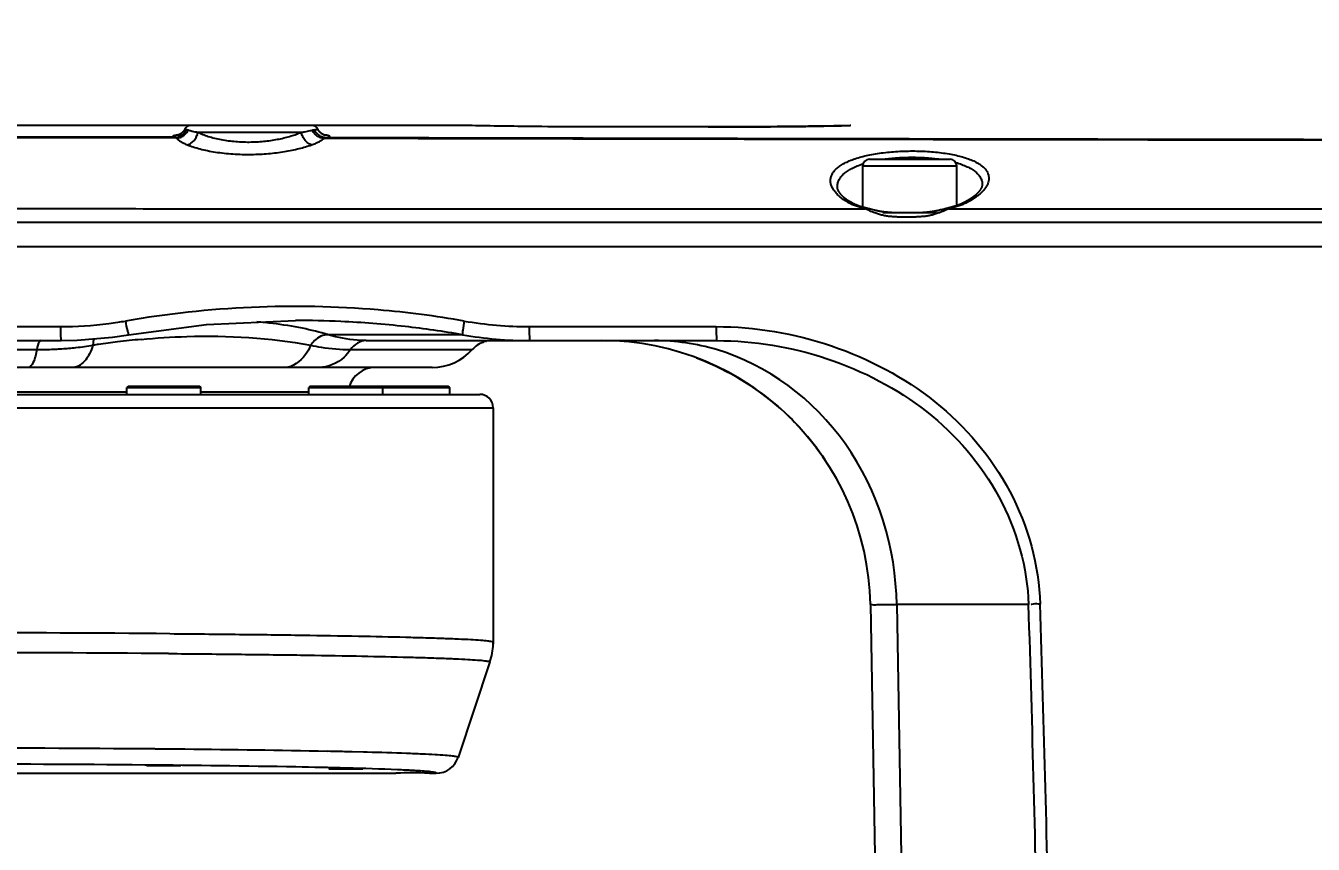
# Model space of a CAD drawing. Header units: millimetres. Extents: x 5828 to 6704, y 123 to 421.
# Drawn here: x 6527.864 to 6532.654, y 214.818 to 217.864 of the extents above; entities that cross this region are included whole.
import ezdxf

# ---------------------------------------------------------------- set-up
doc = ezdxf.new("R2010")
doc.units = ezdxf.units.MM
for name, color, linetype in [('外形图', 7, 'Continuous'), ('尺寸标注', 7, 'Continuous'), ('运动范围', 7, 'Continuous')]:
    doc.layers.add(name, color=color, linetype=linetype)
doc.styles.add('微软雅黑', font='msyh.ttc', dxfattribs={"height": 1.5})
doc.dimstyles.new('尺寸标注_1_20比例', dxfattribs={"dimtxt": 1.5, "dimasz": 1.25, "dimexe": 0.5, "dimexo": 0.4, "dimgap": 0.5, "dimtad": 1, "dimdec": 1, "dimlfac": 20, "dimdsep": 46, "dimtxsty": '微软雅黑', "dimcen": 0.09, "dimadec": 0, "dimazin": 0, "dimtp": 0.01, "dimtm": 0.01, "dimtfac": 1, "dimtdec": 1, "dimtofl": 0, "dimtmove": 0, "dimatfit": 3, "dimfxl": 1, "dimtolj": 1, "dimarcsym": 0})

# ---------------------------------------------------------------- blocks, each defined once
blk = doc.blocks.new('*D1145')
at = {"layer": 'Defpoints', "color": 0}
for p in [(6564.9775, 227.1499), (6618.6004, 224.7716), (6488.2514, 214.3423), (6559.4529, 214.3423), (6635.7237, 214.3423)]:
    blk.add_point(p, dxfattribs=at)
at = {"layer": '尺寸标注', "color": 0, "lineweight": -2}
blk.add_arc((6559.4529, 214.3423), 13.9483, 15.13637, 174.86363, dxfattribs=at)
at = {"layer": '尺寸标注', "color": 0}
for points in [[(6572.7139, 217.9391), (6573.1206, 218.0298), (6573.1893, 216.7644)], [(6545.3524, 215.6004), (6545.7687, 215.5817), (6545.5045, 214.3423)]]:
    blk.add_solid(points, dxfattribs=at)
at = {"layer": '尺寸标注', "color": 0, "insert": (6557.2583, 229.4032), "char_height": 1.5, "attachment_point": 5, "rotation": 8.2904, "style": '微软雅黑'}
blk.add_mtext('\\A1;{\\fAlibaba PuHuiTi 3.0 55 Regular|b0|i0|c134|p18;-\\A1;170%%d}', dxfattribs=at)

msp = doc.modelspace()

# ---------------------------------------------------------------- linework, layer by layer
at = {"layer": '外形图', "linetype": 'ByBlock'}
for p, q in [((6528.4774, 217.4923), (6527.455, 217.4923)), ((6528.9283, 217.4923), (6528.4774, 217.4923)), ((6529.5219, 217.4923), (6528.9283, 217.4923)), ((6529.5241, 217.4923), (6529.5219, 217.4923)), ((6529.5431, 217.4919), (6529.5242, 217.4923)), ((6529.6134, 217.4907), (6529.5611, 217.4916)), ((6529.6447, 217.4903), (6529.6134, 217.4907)), ((6529.68, 217.4898), (6529.6447, 217.4903)), ((6529.7101, 217.4894), (6529.6758, 217.4898)), ((6529.7406, 217.489), (6529.7057, 217.4894)), ((6529.776, 217.4887), (6529.7375, 217.4891)), ((6529.8117, 217.4883), (6529.776, 217.4887)), ((6529.7811, 217.4886), (6529.7782, 217.4886)), ((6529.8433, 217.4881), (6529.8065, 217.4884)), ((6529.8758, 217.4878), (6529.8433, 217.4881)), ((6529.909, 217.4877), (6529.8704, 217.4879)), ((6529.9429, 217.4875), (6529.909, 217.4877)), ((6529.9774, 217.4874), (6529.9429, 217.4875)), ((6530.0123, 217.4873), (6529.9774, 217.4874)), ((6530.0471, 217.4873), (6530.0123, 217.4873)), ((6530.4144, 217.4873), (6530.0471, 217.4873)), ((6530.4492, 217.4873), (6530.4144, 217.4873)), ((6530.484, 217.4874), (6530.4492, 217.4873)), ((6530.5185, 217.4875), (6530.484, 217.4874)), ((6530.5523, 217.4877), (6530.5185, 217.4875)), ((6530.5908, 217.4879), (6530.5523, 217.4877)), ((6530.623, 217.4882), (6530.5908, 217.4879)), ((6530.6595, 217.4885), (6530.623, 217.4882)), ((6530.7151, 217.489), (6530.6595, 217.4885)), ((6530.7411, 217.4893), (6530.7087, 217.489)), ((6530.7757, 217.4898), (6530.7411, 217.4893)), ((6530.8475, 217.4908), (6530.7757, 217.4898)), ((6530.8752, 217.4913), (6530.839, 217.4907)), ((6530.9315, 217.4923), (6530.8703, 217.4912)), ((6530.9339, 217.4923), (6530.9317, 217.4923)), ((6528.4178, 217.4488), (6527.455, 217.4513)), ((6528.4248, 217.4458), (6527.4587, 217.4482)), ((6528.5041, 217.4677), (6528.8891, 217.4677)), ((6530.9779, 217.1887), (6530.9779, 217.3423)), ((6530.9779, 217.3423), (6531.3279, 217.3423)), ((6531.0029, 217.3673), (6531.3029, 217.3673)), ((6531.3279, 217.1945), (6531.3279, 217.3423)), ((6531.0025, 217.1824), (6530.9977, 217.1837)), ((6531.012, 217.18), (6531.0025, 217.1824)), ((6531.0166, 217.1788), (6531.012, 217.18)), ((6531.0212, 217.1777), (6531.0166, 217.1788)), ((6531.2529, 217.1673), (6531.0529, 217.1673)), ((6531.1359, 217.1675), (6531.1259, 217.1676)), ((6531.1457, 217.1675), (6531.1359, 217.1675)), ((6531.1555, 217.1675), (6531.1457, 217.1675)), ((6531.1655, 217.1676), (6531.1555, 217.1675)), ((6531.1758, 217.1678), (6531.1655, 217.1676)), ((6531.2722, 217.1796), (6531.2676, 217.1785)), ((6531.284, 217.1826), (6531.2722, 217.1796)), ((6525.2438, 217.0423), (6539.8901, 217.0423)), ((6527.5279, 216.7444), (6527.9925, 216.7444)), ((6529.7367, 216.7444), (6530.4329, 216.7444)), ((6525.28, 216.6923), (6527.9957, 216.6923)), ((6527.9214, 216.6923), (6527.9214, 216.6923)), ((6527.9957, 216.6923), (6528.0547, 216.6934)), ((6529.4889, 216.7142), (6528.9895, 216.7142)), ((6529.1306, 216.6923), (6530.4352, 216.6923)), ((6529.5739, 216.6896), (6529.5766, 216.6907)), ((6525.3805, 216.6589), (6527.9051, 216.6589)), ((6529.0723, 216.6589), (6529.5252, 216.6589)), ((6529.3761, 216.5923), (6525.5311, 216.5923)), ((6525.1155, 216.4923), (6529.5529, 216.4923)), ((6528.2404, 216.501), (6527.5904, 216.501)), ((6528.2404, 216.4923), (6528.2404, 216.5173)), ((6528.2404, 216.5173), (6528.5154, 216.5173)), ((6528.2454, 216.5223), (6528.5104, 216.5223)), ((6528.5154, 216.4923), (6528.5154, 216.5173)), ((6528.9175, 216.501), (6528.5154, 216.501)), ((6528.9175, 216.4923), (6528.9175, 216.5173)), ((6528.9175, 216.5173), (6529.4404, 216.5173)), ((6528.9225, 216.5223), (6529.4354, 216.5223)), ((6529.1925, 216.4923), (6529.1925, 216.5173)), ((6529.4404, 216.5173), (6529.4404, 216.4923)), ((6526.63, 216.4423), (6529.6029, 216.4423)), ((6529.6029, 216.4423), (6529.6029, 215.5704)), ((6530.8211, 216.2721), (6530.8266, 216.2644)), ((6530.8266, 216.2644), (6530.836, 216.2508)), ((6530.8367, 216.2497), (6530.8361, 216.2505)), ((6531.0063, 215.7097), (6531.0529, 213.0423)), ((6531.1044, 215.7097), (6531.151, 213.0423)), ((6531.595, 215.7097), (6531.1044, 215.7097)), ((6529.6029, 215.5703), (6529.6027, 215.5624)), ((6529.6029, 215.5704), (6529.6029, 215.5704)), ((6529.5908, 215.4963), (6529.4723, 215.1408)), ((6528.3468, 215.1724), (6528.3426, 215.1725)), ((6528.4113, 215.1719), (6528.3468, 215.1724)), ((6528.4177, 215.1718), (6528.4113, 215.1719)), ((6528.4432, 215.1716), (6528.4177, 215.1718)), ((6528.4559, 215.1714), (6528.4432, 215.1716)), ((6528.9971, 215.1636), (6528.9847, 215.1638)), ((6529.0781, 215.1618), (6529.0568, 215.1623)), ((6529.1209, 215.1607), (6529.0781, 215.1618)), ((6529.1342, 215.1604), (6529.1209, 215.1607)), ((6527.1179, 215.0823), (6529.2404, 215.0823)), ((6529.3654, 215.0823), (6529.3912, 215.0823)), ((6529.3912, 215.0823), (6529.3912, 215.0823))]:
    msp.add_line(p, q, dxfattribs=at)
for points in [[(6529.548, 217.4918), (6529.5451, 217.4919), (6529.5446, 217.4919), (6529.5441, 217.4919), (6529.5436, 217.4919), (6529.5431, 217.4919)], [(6529.5611, 217.4916), (6529.5513, 217.4918), (6529.5506, 217.4918), (6529.55, 217.4918), (6529.5493, 217.4918), (6529.5487, 217.4918), (6529.548, 217.4918)], [(6528.4554, 217.479), (6528.4549, 217.4782), (6528.4544, 217.4774), (6528.454, 217.4766), (6528.4535, 217.4758), (6528.453, 217.475), (6528.4525, 217.4743), (6528.4519, 217.4735), (6528.4514, 217.4728), (6528.4509, 217.4721), (6528.4503, 217.4714), (6528.4498, 217.4707), (6528.4492, 217.4701), (6528.4487, 217.4695), (6528.4481, 217.4689), (6528.4476, 217.4683), (6528.447, 217.4677), (6528.4465, 217.4672), (6528.446, 217.4667), (6528.4454, 217.4662), (6528.4449, 217.4657), (6528.4444, 217.4652), (6528.4438, 217.4648), (6528.4433, 217.4643), (6528.4428, 217.4639), (6528.4423, 217.4635), (6528.4418, 217.4632), (6528.4413, 217.4628), (6528.4409, 217.4625), (6528.4404, 217.4621), (6528.4399, 217.4618), (6528.4395, 217.4615), (6528.4391, 217.4612), (6528.4386, 217.461), (6528.4382, 217.4607), (6528.4378, 217.4604), (6528.4374, 217.4602), (6528.437, 217.46), (6528.4366, 217.4598), (6528.4362, 217.4595), (6528.4358, 217.4593), (6528.4354, 217.4592), (6528.4351, 217.459), (6528.4347, 217.4588), (6528.4344, 217.4586), (6528.434, 217.4585), (6528.4337, 217.4583), (6528.4334, 217.4582), (6528.4331, 217.458), (6528.4328, 217.4579), (6528.4325, 217.4578), (6528.4322, 217.4577), (6528.4319, 217.4575), (6528.4316, 217.4574), (6528.4314, 217.4573), (6528.4311, 217.4572), (6528.4309, 217.4572), (6528.4307, 217.4571), (6528.4304, 217.457), (6528.4302, 217.4569), (6528.43, 217.4569), (6528.4299, 217.4568), (6528.4297, 217.4568), (6528.4296, 217.4567), (6528.4294, 217.4567), (6528.4293, 217.4567), (6528.4292, 217.4566), (6528.4292, 217.4566), (6528.4291, 217.4566), (6528.4291, 217.4566)], [(6528.9766, 217.4566), (6528.9766, 217.4566), (6528.9766, 217.4566), (6528.9765, 217.4566), (6528.9765, 217.4566), (6528.9764, 217.4567), (6528.9763, 217.4567), (6528.9762, 217.4567), (6528.976, 217.4568), (6528.9758, 217.4568), (6528.9757, 217.4569), (6528.9755, 217.4569), (6528.9753, 217.457), (6528.9751, 217.4571), (6528.9748, 217.4572), (6528.9746, 217.4572), (6528.9743, 217.4573), (6528.9741, 217.4574), (6528.9738, 217.4575), (6528.9735, 217.4577), (6528.9733, 217.4578), (6528.973, 217.4579), (6528.9727, 217.458), (6528.9723, 217.4582), (6528.972, 217.4583), (6528.9717, 217.4585), (6528.9713, 217.4586), (6528.971, 217.4588), (6528.9706, 217.459), (6528.9703, 217.4591), (6528.9699, 217.4593), (6528.9695, 217.4595), (6528.9691, 217.4598), (6528.9688, 217.46), (6528.9684, 217.4602), (6528.9679, 217.4604), (6528.9675, 217.4607), (6528.9671, 217.461), (6528.9667, 217.4612), (6528.9662, 217.4615), (6528.9658, 217.4618), (6528.9653, 217.4621), (6528.9648, 217.4625), (6528.9644, 217.4628), (6528.9639, 217.4632), (6528.9634, 217.4635), (6528.9629, 217.4639), (6528.9624, 217.4643), (6528.9619, 217.4648), (6528.9614, 217.4652), (6528.9608, 217.4657), (6528.9603, 217.4662), (6528.9598, 217.4667), (6528.9592, 217.4672), (6528.9587, 217.4677), (6528.9581, 217.4683), (6528.9576, 217.4689), (6528.957, 217.4695), (6528.9565, 217.4701), (6528.9559, 217.4707), (6528.9554, 217.4714), (6528.9548, 217.4721), (6528.9543, 217.4728), (6528.9538, 217.4735), (6528.9533, 217.4743), (6528.9527, 217.475), (6528.9522, 217.4758), (6528.9517, 217.4766), (6528.9513, 217.4774), (6528.9508, 217.4782), (6528.9504, 217.479)], [(6530.9399, 217.2036), (6530.9378, 217.2047), (6530.9357, 217.2059), (6530.9337, 217.207), (6530.9317, 217.2082), (6530.9297, 217.2094), (6530.9278, 217.2106), (6530.9259, 217.2118), (6530.9241, 217.213), (6530.9223, 217.2142), (6530.9205, 217.2154), (6530.9188, 217.2167), (6530.9171, 217.2179), (6530.9154, 217.2191), (6530.9138, 217.2203), (6530.9123, 217.2215), (6530.9108, 217.2228), (6530.9093, 217.224), (6530.9078, 217.2252), (6530.9065, 217.2264), (6530.9051, 217.2276), (6530.9038, 217.2289), (6530.9025, 217.2301), (6530.9013, 217.2313), (6530.9001, 217.2325), (6530.899, 217.2337), (6530.8979, 217.2349), (6530.8968, 217.2361), (6530.8958, 217.2372), (6530.8948, 217.2384), (6530.8939, 217.2396), (6530.893, 217.2407), (6530.8922, 217.2419), (6530.8914, 217.243), (6530.8906, 217.2442), (6530.8899, 217.2453), (6530.8892, 217.2464), (6530.8886, 217.2475), (6530.8879, 217.2486), (6530.8874, 217.2497), (6530.8868, 217.2508), (6530.8863, 217.2519), (6530.8859, 217.253), (6530.8855, 217.254), (6530.8851, 217.2551), (6530.8847, 217.2562), (6530.8844, 217.2573), (6530.8841, 217.2584), (6530.8839, 217.2595), (6530.8837, 217.2606), (6530.8836, 217.2617), (6530.8835, 217.2629), (6530.8834, 217.2641)], [(6531.4225, 217.2732), (6531.4224, 217.2721), (6531.4223, 217.271), (6531.4222, 217.27), (6531.422, 217.269), (6531.4218, 217.268), (6531.4215, 217.2669), (6531.4212, 217.2659), (6531.4209, 217.2649), (6531.4206, 217.2639), (6531.4202, 217.2629), (6531.4197, 217.2619), (6531.4193, 217.2608), (6531.4188, 217.2598), (6531.4182, 217.2587), (6531.4177, 217.2577), (6531.417, 217.2566), (6531.4164, 217.2555), (6531.4157, 217.2544), (6531.415, 217.2533), (6531.4142, 217.2522), (6531.4134, 217.251), (6531.4125, 217.2499), (6531.4116, 217.2487), (6531.4107, 217.2475), (6531.4097, 217.2464), (6531.4086, 217.2452), (6531.4076, 217.244), (6531.4065, 217.2427), (6531.4053, 217.2415), (6531.4041, 217.2403), (6531.4028, 217.2391), (6531.4016, 217.2378), (6531.4002, 217.2366), (6531.3988, 217.2353), (6531.3974, 217.2341), (6531.3959, 217.2328), (6531.3944, 217.2315), (6531.3929, 217.2303), (6531.3913, 217.229), (6531.3896, 217.2277), (6531.3879, 217.2264), (6531.3862, 217.2252), (6531.3845, 217.2239), (6531.3826, 217.2226), (6531.3808, 217.2213), (6531.3789, 217.2201), (6531.377, 217.2188), (6531.375, 217.2175), (6531.373, 217.2163), (6531.3709, 217.215), (6531.3688, 217.2138), (6531.3667, 217.2125), (6531.3645, 217.2113), (6531.3623, 217.21), (6531.3601, 217.2088), (6531.3578, 217.2076), (6531.3555, 217.2064), (6531.3532, 217.2052), (6531.3508, 217.204)], [(6530.993, 217.1848), (6530.9906, 217.1854), (6530.9883, 217.1859), (6530.986, 217.1865), (6530.9838, 217.1871), (6530.9815, 217.1877), (6530.9794, 217.1883), (6530.9773, 217.1889), (6530.9752, 217.1895), (6530.9732, 217.1901), (6530.9712, 217.1907), (6530.9693, 217.1914), (6530.9674, 217.192), (6530.9655, 217.1926), (6530.9637, 217.1932), (6530.962, 217.1939), (6530.9603, 217.1945), (6530.9586, 217.1951), (6530.957, 217.1957), (6530.9554, 217.1964), (6530.9539, 217.197), (6530.9524, 217.1976), (6530.9509, 217.1982), (6530.9495, 217.1988), (6530.9481, 217.1995), (6530.9468, 217.2001), (6530.9455, 217.2007), (6530.9443, 217.2013), (6530.9431, 217.2018), (6530.942, 217.2024), (6530.9409, 217.203), (6530.9399, 217.2036)], [(6531.3508, 217.204), (6531.3496, 217.2034), (6531.3484, 217.2028), (6531.3471, 217.2022), (6531.3457, 217.2016), (6531.3443, 217.201), (6531.3429, 217.2003), (6531.3414, 217.1997), (6531.3399, 217.1991), (6531.3383, 217.1984), (6531.3367, 217.1978), (6531.3351, 217.1971), (6531.3334, 217.1965), (6531.3316, 217.1959), (6531.3299, 217.1952), (6531.3281, 217.1946), (6531.3262, 217.194), (6531.3243, 217.1933), (6531.3224, 217.1927), (6531.3204, 217.1921), (6531.3184, 217.1914), (6531.3163, 217.1908), (6531.3142, 217.1902), (6531.312, 217.1896), (6531.3098, 217.1889), (6531.3076, 217.1883), (6531.3053, 217.1877), (6531.303, 217.1871), (6531.3006, 217.1865), (6531.2982, 217.186), (6531.2958, 217.1854), (6531.2911, 217.1843)], [(6530.9977, 217.1837), (6530.9953, 217.1842), (6530.993, 217.1848)], [(6531.1259, 217.1676), (6531.1157, 217.1677), (6531.1105, 217.1677), (6531.1052, 217.1678), (6531.1, 217.168), (6531.0949, 217.1681), (6531.09, 217.1683), (6531.0853, 217.1686), (6531.0809, 217.1688), (6531.0767, 217.1691), (6531.0727, 217.1694), (6531.0689, 217.1697), (6531.0652, 217.1701), (6531.0617, 217.1704), (6531.0584, 217.1708), (6531.0552, 217.1712), (6531.0521, 217.1717), (6531.0492, 217.1721), (6531.0464, 217.1725), (6531.0437, 217.173), (6531.041, 217.1734), (6531.0384, 217.1739), (6531.0359, 217.1744), (6531.0333, 217.1749), (6531.0308, 217.1755), (6531.0284, 217.176), (6531.026, 217.1766), (6531.0236, 217.1771), (6531.0212, 217.1777)], [(6531.2676, 217.1785), (6531.2629, 217.1774), (6531.2606, 217.1768), (6531.2581, 217.1763), (6531.2557, 217.1758), (6531.2532, 217.1752), (6531.2507, 217.1747), (6531.2481, 217.1742), (6531.2455, 217.1737), (6531.2428, 217.1732), (6531.2401, 217.1728), (6531.2373, 217.1723), (6531.2344, 217.1719), (6531.2314, 217.1715), (6531.2282, 217.171), (6531.2249, 217.1706), (6531.2214, 217.1703), (6531.2177, 217.1699), (6531.2139, 217.1695), (6531.2099, 217.1692), (6531.2057, 217.1689), (6531.2013, 217.1687), (6531.1967, 217.1684), (6531.1917, 217.1682), (6531.1865, 217.168), (6531.1811, 217.1679), (6531.1758, 217.1678)], [(6531.2911, 217.1843), (6531.2887, 217.1837), (6531.284, 217.1826)], [(6528.2465, 216.7138), (6528.5361, 216.7522), (6528.8672, 216.7673)], [(6528.0547, 216.6934), (6528.1862, 216.7046), (6528.2465, 216.7138)], [(6530.3588, 216.6281), (6530.3691, 216.6242), (6530.3899, 216.6158), (6530.4103, 216.6071), (6530.4302, 216.5981), (6530.4495, 216.5887), (6530.4684, 216.5792), (6530.4867, 216.5694)], [(6530.4867, 216.5694), (6530.5044, 216.5595), (6530.5215, 216.5494), (6530.5381, 216.5392), (6530.5541, 216.529), (6530.5696, 216.5187), (6530.5844, 216.5083), (6530.5988, 216.4979), (6530.6126, 216.4876), (6530.6259, 216.4773), (6530.6387, 216.467), (6530.651, 216.4568), (6530.6628, 216.4467), (6530.6741, 216.4367), (6530.685, 216.4269), (6530.6954, 216.4171), (6530.7053, 216.4075)], [(6530.7053, 216.4075), (6530.7148, 216.3981), (6530.7239, 216.3888), (6530.7326, 216.3798), (6530.7409, 216.3709), (6530.7488, 216.3622), (6530.7563, 216.3538), (6530.7634, 216.3457), (6530.7701, 216.3379), (6530.7764, 216.3303), (6530.7824, 216.323), (6530.7881, 216.316), (6530.7934, 216.3093), (6530.7983, 216.3029), (6530.803, 216.2969), (6530.8072, 216.2912), (6530.8112, 216.2859), (6530.8148, 216.281), (6530.8181, 216.2764), (6530.8211, 216.2721)], [(6529.6027, 215.5624), (6529.6028, 215.5664), (6529.6029, 215.5704)]]:
    msp.add_lwpolyline(points, dxfattribs=at)
for centre, radius, start, end in [((6528.4774, 217.4673), 0.025, 90, 151.9977), ((6528.9283, 217.4673), 0.025, 28.0026, 90), ((6530.4028, 245.5797), 28.0924, 270.00004, 271.07869), ((6531.0029, 217.3423), 0.025, 90, 180), ((6531.3029, 217.3423), 0.025, 0, 90), ((6528.8651, 213.1291), 3.6904, 85.1806, 99.8349), ((6528.8672, 213.0945), 3.6728, 87.3694, 89.9999), ((6528.8671, 213.1492), 3.6702, 80.1464, 85.1844), ((6527.9928, 218.1636), 1.4191, 269.9881, 277.2758), ((6527.9958, 218.1364), 1.3918, 277.2943, 278.6832), ((6527.9974, 218.1264), 1.3817, 278.6834, 279.8938), ((6528.6035, 215.2806), 1.4863, 83.0631, 85.3525), ((6528.6191, 215.4026), 1.3633, 78.4001, 83.0941), ((6528.6463, 215.5361), 1.2271, 73.7563, 78.3922), ((6528.8677, 213.1039), 3.6634, 83.6162, 87.3705), ((6528.8712, 213.1346), 3.6325, 80.209, 83.6165), ((6529.7369, 218.1577), 1.4133, 260.1514, 269.9937), ((6527.9188, 217.8927), 1.2332, 276.1282, 279.0967), ((6528.6419, 213.1158), 3.5982, 98.104, 98.4396), ((6528.6231, 213.2498), 3.4629, 96.9309, 98.1096), ((6528.5913, 213.5147), 3.1961, 95.3588, 96.9378), ((6529.7394, 218.1356), 1.4433, 260.0055, 269.9928), ((6529.5997, 216.5923), 0.1, 109.7546, 138.1847), ((6529.585, 216.6582), 0.0341, 103.6287, 119.7072), ((6530.0064, 215.6923), 1, 1, 90), ((6530.2016, 215.8681), 0.8242, 73.6513, 89.922), ((6527.9051, 218.1141), 1.4552, 269.9991, 270.6786), ((6527.9061, 218.0564), 1.3974, 270.6666, 273.0682), ((6527.9089, 217.9998), 1.3407, 273.0804, 273.8226), ((6527.912, 217.9558), 1.2967, 273.8138, 276.1303), ((6529.3761, 216.7923), 0.2, 270, 318.1847), ((6529.1633, 216.4923), 0.1, 90, 165.0117), ((6528.2454, 216.5173), 0.005, 90, 180), ((6528.5104, 216.5173), 0.005, 0, 90), ((6528.9225, 216.5173), 0.005, 90, 180), ((6529.1875, 216.5173), 0.005, 0, 90), ((6529.4354, 216.5173), 0.005, 0, 90), ((6529.5529, 216.4423), 0.05, 0, 90), ((6418.318, 212.1083), 113.3342, 1.129011, 1.820987), ((6418.1864, 212.1071), 113.509, 1.128338, 1.819873), ((6527.4515, 91.7506), 123.8547, 89.56129, 90.317039), ((6527.4515, 92.7587), 122.7725, 89.559833, 90.3179), ((6529.3676, 215.5706), 0.2353, 341.6057, 358.002), ((6527.4902, 113.7364), 101.4397, 89.518572, 89.978615), ((6528.0194, 166.4636), 48.7097, 88.86453, 89.48659), ((6528.4097, 186.7027), 28.4669, 88.69739, 88.81766), ((6529.3912, 215.1678), 0.0855, 270.0039, 341.5651), ((6529.3912, 215.1678), 0.0855, 269.9934, 341.5595), ((6527.4512, 111.3082), 103.8082, 89.527752, 90.360776), ((6529.027, 209.9235), 5.1764, 87.246, 87.5687), ((6529.091, 211.2574), 3.8409, 86.952, 87.2438)]:
    msp.add_arc(centre, radius, start, end, dxfattribs=at)
for centre in [(6528.3779, 215.1103), (6529.055, 215.0984)]:
    msp.add_ellipse(centre, major_axis=(0.0625, 0), ratio=0.017455, dxfattribs=at)
msp.add_ellipse((6529.3029, 215.0823), major_axis=(0.0625, 0), ratio=0.017455, start_param=6.283185, end_param=9.424778, dxfattribs=at)
for points, knots in [([(6530.0529, 217.4873), (6529.9334, 217.4873), (6529.7748, 217.4883), (6529.5986, 217.4909), (6529.5417, 217.4919), (6529.5241, 217.4923)], [0, 0, 0, 0, 0.677524, 0.899619, 1, 1, 1, 1]), ([(6528.4322, 217.4577), (6528.4309, 217.4576), (6528.4284, 217.4572), (6528.4249, 217.4567), (6528.4218, 217.4562), (6528.4191, 217.4557), (6528.4168, 217.4551), (6528.4149, 217.4546), (6528.4133, 217.4541), (6528.4123, 217.4536), (6528.4117, 217.4532), (6528.4113, 217.4528), (6528.4111, 217.4524), (6528.4111, 217.452), (6528.4112, 217.4517), (6528.4114, 217.4514), (6528.4119, 217.451), (6528.4127, 217.4504), (6528.4141, 217.4499), (6528.4158, 217.4493), (6528.4171, 217.4489), (6528.4178, 217.4488)], [0, 0, 0, 0, 0.12977, 0.247032, 0.351629, 0.443461, 0.522491, 0.588767, 0.642438, 0.68386, 0.700261, 0.71407, 0.735591, 0.745191, 0.755434, 0.767288, 0.78139, 0.817668, 0.86588, 0.926581, 1, 1, 1, 1]), ([(6528.4178, 217.4488), (6528.4201, 217.4488), (6528.4247, 217.4492), (6528.4315, 217.4507), (6528.4379, 217.4533), (6528.444, 217.4567), (6528.4496, 217.4609), (6528.4545, 217.4659), (6528.4587, 217.4715), (6528.4609, 217.4756), (6528.4619, 217.4778)], [0, 0, 0, 0, 0.123669, 0.24765, 0.37202, 0.496822, 0.622063, 0.747716, 0.873722, 1, 1, 1, 1]), ([(6528.4178, 217.4488), (6528.4184, 217.4487), (6528.4196, 217.4484), (6528.422, 217.4476), (6528.4237, 217.4466), (6528.4248, 217.4458)], [0, 0, 0, 0, 0.232076, 0.473038, 1, 1, 1, 1]), ([(6528.4248, 217.4458), (6528.4271, 217.446), (6528.4316, 217.4467), (6528.4383, 217.4486), (6528.4447, 217.4513), (6528.4507, 217.4549), (6528.4562, 217.4593), (6528.461, 217.4644), (6528.4652, 217.47), (6528.4674, 217.474), (6528.4684, 217.4761)], [0, 0, 0, 0, 0.123488, 0.247906, 0.373052, 0.49867, 0.62447, 0.750149, 0.875413, 1, 1, 1, 1]), ([(6528.4248, 217.4458), (6528.4258, 217.4447), (6528.4279, 217.4424), (6528.4316, 217.4392), (6528.4358, 217.436), (6528.4406, 217.4329), (6528.446, 217.4298), (6528.4541, 217.4256), (6528.4606, 217.4228), (6528.4651, 217.421)], [0, 0, 0, 0, 0.093249, 0.195312, 0.30653, 0.427033, 0.556802, 0.695711, 1, 1, 1, 1]), ([(6528.4554, 217.479), (6528.4553, 217.479), (6528.4553, 217.4789), (6528.4554, 217.4789), (6528.4555, 217.4788), (6528.4557, 217.4787), (6528.4559, 217.4786), (6528.4561, 217.4786), (6528.4565, 217.4785), (6528.457, 217.4784), (6528.4578, 217.4782), (6528.459, 217.4781), (6528.4604, 217.4779), (6528.4614, 217.4778), (6528.4619, 217.4778)], [0, 0, 0, 0, 0.011574, 0.024692, 0.043341, 0.069049, 0.102379, 0.14358, 0.192775, 0.250035, 0.38886, 0.560179, 0.763948, 1, 1, 1, 1]), ([(6528.4619, 217.4778), (6528.4629, 217.4777), (6528.4651, 217.4773), (6528.4672, 217.4766), (6528.4684, 217.4761)], [0, 0, 0, 0, 0.461787, 1, 1, 1, 1]), ([(6528.4651, 217.421), (6528.4674, 217.4215), (6528.4721, 217.4231), (6528.4787, 217.4267), (6528.4849, 217.4315), (6528.4925, 217.4394), (6528.4999, 217.4513), (6528.5032, 217.4622), (6528.5041, 217.4677)], [0, 0, 0, 0, 0.111997, 0.229024, 0.350978, 0.477238, 0.737677, 1, 1, 1, 1]), ([(6528.4684, 217.4761), (6528.4694, 217.4757), (6528.4716, 217.475), (6528.4765, 217.4734), (6528.4836, 217.4716), (6528.4934, 217.4696), (6528.5004, 217.4683), (6528.5041, 217.4677)], [0, 0, 0, 0, 0.089046, 0.18877, 0.419575, 0.690728, 1, 1, 1, 1]), ([(6528.5041, 217.4677), (6528.5101, 217.4648), (6528.5229, 217.4593), (6528.5435, 217.452), (6528.5663, 217.4457), (6528.5911, 217.4403), (6528.6175, 217.436), (6528.6452, 217.4331), (6528.6738, 217.4315), (6528.6931, 217.4313), (6528.7029, 217.4315)], [0, 0, 0, 0, 0.09761, 0.20509, 0.321729, 0.446569, 0.578395, 0.715736, 0.856894, 1, 1, 1, 1]), ([(6528.7029, 217.4315), (6528.7118, 217.4317), (6528.7295, 217.4324), (6528.7557, 217.4346), (6528.7812, 217.438), (6528.8057, 217.4423), (6528.8289, 217.4475), (6528.8506, 217.4535), (6528.8706, 217.4601), (6528.8831, 217.4651), (6528.8891, 217.4677)], [0, 0, 0, 0, 0.13994, 0.278282, 0.413513, 0.544241, 0.669233, 0.787426, 0.897925, 1, 1, 1, 1]), ([(6528.8891, 217.4677), (6528.8931, 217.4683), (6528.9008, 217.4695), (6528.9116, 217.4715), (6528.921, 217.4735), (6528.9268, 217.475), (6528.9294, 217.4757)], [0, 0, 0, 0, 0.297911, 0.565241, 0.799881, 1, 1, 1, 1]), ([(6528.9268, 217.4209), (6528.9246, 217.4214), (6528.9202, 217.423), (6528.9139, 217.4266), (6528.9079, 217.4314), (6528.9025, 217.4373), (6528.8978, 217.4441), (6528.8926, 217.454), (6528.8901, 217.4622), (6528.8891, 217.4677)], [0, 0, 0, 0, 0.108214, 0.22257, 0.343082, 0.469107, 0.599485, 0.73269, 1, 1, 1, 1]), ([(6528.9268, 217.4209), (6528.9317, 217.4226), (6528.9408, 217.4261), (6528.9515, 217.4311), (6528.9592, 217.4352), (6528.9642, 217.4383), (6528.9687, 217.4413), (6528.9715, 217.4435), (6528.9727, 217.4446)], [0, 0, 0, 0, 0.296996, 0.563779, 0.685232, 0.798464, 0.903389, 1, 1, 1, 1]), ([(6528.9294, 217.4757), (6528.9302, 217.4759), (6528.9329, 217.4767), (6528.9357, 217.4771), (6528.9378, 217.4773)], [0, 0, 0, 0, 0.270817, 1, 1, 1, 1]), ([(6528.9727, 217.4446), (6528.9705, 217.4447), (6528.966, 217.4454), (6528.9594, 217.4474), (6528.953, 217.4503), (6528.9451, 217.4553), (6528.9364, 217.4634), (6528.9314, 217.4715), (6528.9294, 217.4757)], [0, 0, 0, 0, 0.121669, 0.244856, 0.369403, 0.495045, 0.747655, 1, 1, 1, 1]), ([(6528.9378, 217.4773), (6528.9388, 217.4774), (6528.9407, 217.4775), (6528.9433, 217.4777), (6528.9452, 217.4779), (6528.9465, 217.478), (6528.9474, 217.4782), (6528.9481, 217.4783), (6528.9488, 217.4784), (6528.9493, 217.4785), (6528.9497, 217.4786), (6528.95, 217.4787), (6528.9502, 217.4788), (6528.9503, 217.4789), (6528.9504, 217.4789), (6528.9504, 217.479), (6528.9504, 217.479), (6528.9504, 217.479)], [0, 0, 0, 0, 0.235752, 0.439925, 0.612156, 0.686224, 0.75223, 0.810163, 0.860019, 0.901815, 0.935604, 0.961499, 0.979784, 0.986326, 0.991445, 0.995699, 1, 1, 1, 1]), ([(6528.9811, 217.4474), (6528.9788, 217.4474), (6528.9743, 217.4478), (6528.9676, 217.4495), (6528.9612, 217.4521), (6528.9552, 217.4556), (6528.9498, 217.46), (6528.945, 217.4651), (6528.9409, 217.4709), (6528.9387, 217.4751), (6528.9378, 217.4773)], [0, 0, 0, 0, 0.12244, 0.245423, 0.369128, 0.493666, 0.619082, 0.745349, 0.872372, 1, 1, 1, 1]), ([(6528.9727, 217.4446), (6528.9741, 217.4453), (6528.9768, 217.4465), (6528.9797, 217.4472), (6528.9811, 217.4474)], [0, 0, 0, 0, 0.519346, 1, 1, 1, 1]), ([(6537.1504, 217.4347), (6536.9799, 217.4349), (6536.7243, 217.435), (6536.3835, 217.4351), (6536.1279, 217.4351), (6535.8722, 217.4352), (6535.5314, 217.4353), (6535.1054, 217.4356), (6534.5942, 217.4359), (6534.083, 217.4364), (6533.5718, 217.4369), (6532.8903, 217.4376), (6532.0385, 217.4388), (6531.0164, 217.4404), (6529.9945, 217.4423), (6529.3133, 217.4438), (6528.9727, 217.4446)], [0, 0, 0, 0, 0.062519, 0.093778, 0.125037, 0.156296, 0.187555, 0.250071, 0.312585, 0.375097, 0.437606, 0.500113, 0.625114, 0.750099, 0.875062, 1, 1, 1, 1]), ([(6528.9811, 217.4474), (6528.9823, 217.4476), (6528.9845, 217.448), (6528.9875, 217.4486), (6528.9899, 217.4493), (6528.9917, 217.4499), (6528.9928, 217.4504), (6528.9934, 217.4507), (6528.9939, 217.451), (6528.9943, 217.4514), (6528.9945, 217.4517), (6528.9946, 217.4521), (6528.9946, 217.4524), (6528.9944, 217.4528), (6528.9941, 217.4531), (6528.9936, 217.4534), (6528.993, 217.4538), (6528.9923, 217.4541), (6528.9914, 217.4544), (6528.99, 217.4548), (6528.988, 217.4554), (6528.9851, 217.456), (6528.9816, 217.4566), (6528.9777, 217.4572), (6528.9749, 217.4575), (6528.9734, 217.4577)], [0, 0, 0, 0, 0.096403, 0.179069, 0.247985, 0.303232, 0.325807, 0.345106, 0.361279, 0.374581, 0.385478, 0.394801, 0.403827, 0.413945, 0.426176, 0.441117, 0.459094, 0.480292, 0.504819, 0.532732, 0.598806, 0.678607, 0.772119, 0.87929, 1, 1, 1, 1]), ([(6537.1503, 217.4366), (6536.9801, 217.4367), (6536.6396, 217.4367), (6536.1289, 217.4368), (6535.6181, 217.437), (6535.1074, 217.4373), (6534.5967, 217.4377), (6533.9158, 217.4384), (6533.0648, 217.4394), (6532.0436, 217.441), (6530.6824, 217.4434), (6529.6616, 217.4457), (6528.9811, 217.4474)], [0, 0, 0, 0, 0.06252, 0.125039, 0.187557, 0.250074, 0.312589, 0.375101, 0.500117, 0.625119, 0.750102, 1, 1, 1, 1]), ([(6528.4651, 217.421), (6528.4723, 217.418), (6528.4879, 217.4125), (6528.5129, 217.4053), (6528.5405, 217.399), (6528.5702, 217.3937), (6528.6019, 217.3896), (6528.635, 217.3867), (6528.669, 217.3852), (6528.692, 217.385), (6528.7036, 217.3852)], [0, 0, 0, 0, 0.097014, 0.204398, 0.321228, 0.446348, 0.578394, 0.715837, 0.856981, 1, 1, 1, 1]), ([(6528.7036, 217.3852), (6528.7141, 217.3854), (6528.7352, 217.3861), (6528.7664, 217.3882), (6528.7969, 217.3915), (6528.8262, 217.3957), (6528.8541, 217.4008), (6528.8802, 217.4067), (6528.9043, 217.4133), (6528.9196, 217.4183), (6528.9268, 217.4209)], [0, 0, 0, 0, 0.139823, 0.278132, 0.413438, 0.544343, 0.669559, 0.787909, 0.898358, 1, 1, 1, 1]), ([(6530.9275, 217.2042), (6530.9213, 217.2075), (6530.9098, 217.2144), (6530.8943, 217.2258), (6530.8814, 217.2377), (6530.8712, 217.2498), (6530.8638, 217.2621), (6530.8599, 217.2727), (6530.8583, 217.281), (6530.8579, 217.2871), (6530.8582, 217.2931), (6530.8593, 217.2991), (6530.861, 217.305), (6530.8645, 217.3129), (6530.8708, 217.3226), (6530.8811, 217.3334), (6530.8942, 217.3435), (6530.91, 217.353), (6530.9285, 217.3617), (6530.9496, 217.3695), (6530.973, 217.3766), (6530.9985, 217.3826), (6531.0259, 217.3878), (6531.0548, 217.3919), (6531.085, 217.395), (6531.1161, 217.3971), (6531.1476, 217.3981), (6531.1792, 217.398), (6531.2105, 217.3969), (6531.2411, 217.3948), (6531.2705, 217.3916), (6531.2985, 217.3874), (6531.3247, 217.3822), (6531.3489, 217.3762), (6531.3708, 217.3692), (6531.3901, 217.3613), (6531.4019, 217.3553), (6531.4073, 217.3521)], [0, 0, 0, 0, 0.029596, 0.056604, 0.08109, 0.103208, 0.123224, 0.141556, 0.150285, 0.158831, 0.167296, 0.175786, 0.184405, 0.193259, 0.212023, 0.232751, 0.255909, 0.28178, 0.310512, 0.342113, 0.376496, 0.413471, 0.452767, 0.494036, 0.536869, 0.580804, 0.625346, 0.669974, 0.714166, 0.757411, 0.799221, 0.839163, 0.876839, 0.911946, 0.944255, 0.973611, 1, 1, 1, 1]), ([(6530.8834, 217.2641), (6530.8834, 217.2662), (6530.8836, 217.2705), (6530.8846, 217.2769), (6530.8864, 217.2832), (6530.8891, 217.2894), (6530.8925, 217.2955), (6530.8982, 217.3036), (6530.9074, 217.3133), (6530.9212, 217.324), (6530.938, 217.3338), (6530.9575, 217.3427), (6530.9716, 217.3478), (6530.9791, 217.3502)], [0, 0, 0, 0, 0.046798, 0.093646, 0.141114, 0.189762, 0.240117, 0.292658, 0.405815, 0.531958, 0.672691, 0.828724, 1, 1, 1, 1]), ([(6531.056, 217.3673), (6531.0645, 217.3685), (6531.0816, 217.3707), (6531.1078, 217.3729), (6531.1344, 217.3743), (6531.1613, 217.3747), (6531.1881, 217.3743), (6531.2145, 217.3729), (6531.2402, 217.3707), (6531.2571, 217.3685), (6531.2654, 217.3673)], [0, 0, 0, 0, 0.122017, 0.247346, 0.374801, 0.503134, 0.631065, 0.757326, 0.880687, 1, 1, 1, 1]), ([(6531.3244, 217.355), (6531.332, 217.3528), (6531.3464, 217.3483), (6531.3664, 217.34), (6531.3836, 217.3309), (6531.3958, 217.3223), (6531.4038, 217.315), (6531.4089, 217.3094), (6531.4132, 217.3037), (6531.4167, 217.2979), (6531.4193, 217.2919), (6531.4212, 217.2857), (6531.4223, 217.2795), (6531.4225, 217.2753), (6531.4225, 217.2732)], [0, 0, 0, 0, 0.173784, 0.33164, 0.473352, 0.599558, 0.65737, 0.712015, 0.763882, 0.81344, 0.861226, 0.907827, 0.953872, 1, 1, 1, 1]), ([(6531.4073, 217.3521), (6531.4112, 217.3497), (6531.4185, 217.3449), (6531.4282, 217.3368), (6531.436, 217.3283), (6531.4418, 217.3194), (6531.4456, 217.3101), (6531.4473, 217.3005), (6531.447, 217.2906), (6531.4448, 217.2807), (6531.4406, 217.2707), (6531.4346, 217.2607), (6531.4267, 217.2508), (6531.417, 217.2409), (6531.4056, 217.2313), (6531.3925, 217.2218), (6531.3777, 217.2126), (6531.3671, 217.2069), (6531.3615, 217.2042)], [0, 0, 0, 0, 0.067898, 0.129532, 0.185654, 0.237309, 0.28588, 0.333011, 0.380446, 0.429826, 0.482524, 0.539586, 0.601747, 0.669488, 0.743097, 0.822719, 0.908378, 1, 1, 1, 1]), ([(6530.9275, 217.2042), (6530.9286, 217.2045), (6530.9307, 217.2051), (6530.934, 217.2053), (6530.9371, 217.2048), (6530.939, 217.204), (6530.9399, 217.2036)], [0, 0, 0, 0, 0.267302, 0.520666, 0.763279, 1, 1, 1, 1]), ([(6530.9868, 217.1829), (6530.9812, 217.1842), (6530.9704, 217.187), (6530.9548, 217.192), (6530.9406, 217.1976), (6530.9316, 217.2019), (6530.9275, 217.2042)], [0, 0, 0, 0, 0.271953, 0.530997, 0.774587, 1, 1, 1, 1]), ([(6531.3615, 217.2042), (6531.357, 217.2019), (6531.3473, 217.1976), (6531.3321, 217.192), (6531.3156, 217.187), (6531.3042, 217.1842), (6531.2984, 217.1829)], [0, 0, 0, 0, 0.228426, 0.473066, 0.731106, 1, 1, 1, 1]), ([(6531.3615, 217.2042), (6531.3606, 217.2045), (6531.3587, 217.205), (6531.3559, 217.2053), (6531.3532, 217.205), (6531.3516, 217.2044), (6531.3508, 217.204)], [0, 0, 0, 0, 0.269561, 0.523298, 0.764947, 1, 1, 1, 1]), ([(6527.4784, 217.1838), (6527.6245, 217.1837), (6527.8436, 217.1835), (6528.1358, 217.1834), (6528.355, 217.1833), (6528.5742, 217.1832), (6528.8665, 217.1832), (6529.3782, 217.183), (6530.1093, 217.1829), (6530.6943, 217.1829), (6530.9868, 217.1829)], [0, 0, 0, 0, 0.124916, 0.187384, 0.249859, 0.312341, 0.374829, 0.499823, 0.749875, 1, 1, 1, 1]), ([(6530.9868, 217.1829), (6530.9873, 217.1833), (6530.9883, 217.184), (6530.9899, 217.1847), (6530.9915, 217.185), (6530.9925, 217.1849), (6530.993, 217.1848)], [0, 0, 0, 0, 0.288676, 0.546474, 0.780033, 1, 1, 1, 1]), ([(6531.0229, 217.1673), (6531.0196, 217.1685), (6531.0132, 217.1711), (6531.004, 217.1752), (6530.9953, 217.1792), (6530.9896, 217.1817), (6530.9868, 217.1829)], [0, 0, 0, 0, 0.267128, 0.524787, 0.770059, 1, 1, 1, 1]), ([(6531.2607, 217.1673), (6531.2561, 217.1655), (6531.2466, 217.1623), (6531.2321, 217.1585), (6531.2172, 217.1557), (6531.2021, 217.1538), (6531.1869, 217.1527), (6531.1718, 217.1521), (6531.1566, 217.1519), (6531.1414, 217.1518), (6531.1263, 217.1519), (6531.1111, 217.1521), (6531.0959, 217.1527), (6531.0808, 217.1538), (6531.0659, 217.1556), (6531.0511, 217.1584), (6531.0367, 217.1623), (6531.0274, 217.1655), (6531.0229, 217.1673)], [0, 0, 0, 0, 0.061689, 0.124174, 0.186987, 0.249899, 0.312822, 0.375729, 0.43862, 0.501497, 0.564363, 0.627215, 0.690034, 0.752788, 0.815403, 0.877723, 0.939441, 1, 1, 1, 1]), ([(6531.2984, 217.1829), (6531.2955, 217.1817), (6531.2894, 217.1792), (6531.2803, 217.1752), (6531.2707, 217.1711), (6531.2641, 217.1685), (6531.2607, 217.1673)], [0, 0, 0, 0, 0.233211, 0.479437, 0.73593, 1, 1, 1, 1]), ([(6531.2984, 217.1829), (6531.298, 217.1832), (6531.2972, 217.1839), (6531.2959, 217.1846), (6531.2946, 217.185), (6531.2937, 217.1849), (6531.2933, 217.1848)], [0, 0, 0, 0, 0.299422, 0.559834, 0.788903, 1, 1, 1, 1]), ([(6531.2984, 217.1829), (6531.5422, 217.1829), (6532.0297, 217.1828), (6532.7611, 217.1828), (6533.3706, 217.1828), (6533.8583, 217.1827), (6534.2241, 217.1827), (6534.5899, 217.1827), (6534.8947, 217.1827), (6535.1386, 217.1826), (6535.3215, 217.1826), (6535.5044, 217.1826), (6535.6568, 217.1826), (6535.7788, 217.1826), (6535.8703, 217.1826), (6535.9617, 217.1826), (6536.0532, 217.1826), (6536.1446, 217.1826), (6536.2361, 217.1825), (6536.3276, 217.1825), (6536.419, 217.1826), (6536.5105, 217.1827), (6536.6019, 217.1826), (6536.6934, 217.1822), (6536.7849, 217.1812), (6536.8763, 217.1793), (6536.9525, 217.1768), (6537.0134, 217.1741), (6537.0743, 217.1709), (6537.1199, 217.168), (6537.1504, 217.1658)], [0, 0, 0, 0, 0.124953, 0.249926, 0.374914, 0.437413, 0.499915, 0.56242, 0.624927, 0.656181, 0.687435, 0.718691, 0.749946, 0.765574, 0.781202, 0.79683, 0.812458, 0.828086, 0.843715, 0.859343, 0.874972, 0.8906, 0.906228, 0.921857, 0.937486, 0.953114, 0.968743, 0.976557, 0.984372, 1, 1, 1, 1]), ([(6527.4759, 217.1331), (6527.6771, 217.133), (6528.0795, 217.1329), (6528.6833, 217.1328), (6529.2872, 217.1328), (6529.8913, 217.1328), (6530.4955, 217.1327), (6531.0999, 217.1327), (6531.7043, 217.1327), (6532.3088, 217.1327), (6532.9134, 217.1327), (6533.518, 217.1327), (6534.0219, 217.1327), (6534.4251, 217.1327), (6534.7275, 217.1327), (6534.9794, 217.1327), (6535.181, 217.1326), (6535.3322, 217.1326), (6535.4834, 217.1326), (6535.6346, 217.1327), (6535.7606, 217.1327), (6535.8614, 217.1326), (6535.9622, 217.1326), (6536.063, 217.1325), (6536.1638, 217.1325), (6536.2647, 217.1326), (6536.3907, 217.1328), (6536.5167, 217.1329), (6536.6175, 217.1327), (6536.6931, 217.1323), (6536.7687, 217.1315), (6536.8443, 217.1302), (6536.9198, 217.1281), (6536.9828, 217.1257), (6537.0331, 217.1232), (6537.0835, 217.1203), (6537.1212, 217.1177), (6537.1463, 217.1158)], [0, 0, 0, 0, 0.062413, 0.124846, 0.187296, 0.249762, 0.312241, 0.374731, 0.437232, 0.499741, 0.562258, 0.624781, 0.687309, 0.718575, 0.749841, 0.781109, 0.796743, 0.812377, 0.828012, 0.843647, 0.859281, 0.867099, 0.874916, 0.890552, 0.898369, 0.906187, 0.921822, 0.937458, 0.945276, 0.953093, 0.960911, 0.968729, 0.976547, 0.984365, 0.988273, 0.992182, 1, 1, 1, 1]), ([(6527.9925, 216.7444), (6527.9925, 216.7322), (6527.9917, 216.714), (6527.9948, 216.7003), (6527.9943, 216.6923), (6527.9957, 216.6923)], [0, 0, 0, 0, 0.701359, 0.919564, 1, 1, 1, 1]), ([(6528.2348, 216.7653), (6528.2369, 216.7531), (6528.239, 216.7349), (6528.2446, 216.7217), (6528.2451, 216.7137), (6528.2464, 216.7138)], [0, 0, 0, 0, 0.701493, 0.920302, 1, 1, 1, 1]), ([(6529.4951, 216.7653), (6529.4932, 216.754), (6529.492, 216.7373), (6529.4872, 216.7196), (6529.4889, 216.7142)], [0, 0, 0, 0, 0.668198, 1, 1, 1, 1]), ([(6529.7367, 216.7444), (6529.7367, 216.7322), (6529.7356, 216.7139), (6529.7389, 216.7004), (6529.7379, 216.6923), (6529.7392, 216.6923)], [0, 0, 0, 0, 0.702533, 0.920775, 1, 1, 1, 1]), ([(6530.4329, 216.7444), (6530.4329, 216.7322), (6530.4317, 216.7139), (6530.435, 216.7004), (6530.4338, 216.6923), (6530.4352, 216.6923)], [0, 0, 0, 0, 0.702897, 0.921151, 1, 1, 1, 1]), ([(6530.4329, 216.7444), (6530.7195, 216.7444), (6531.171, 216.5964), (6531.5523, 216.1477), (6531.6336, 215.8566), (6531.6382, 215.7118)], [0, 0, 0, 0, 0.497223, 0.748786, 1, 1, 1, 1]), ([(6527.9214, 216.6923), (6527.9197, 216.6923), (6527.9081, 216.6843), (6527.9072, 216.6698), (6527.9051, 216.6589)], [0, 0, 0, 0, 0.131796, 1, 1, 1, 1]), ([(6528.2928, 216.6968), (6528.3493, 216.7021), (6528.5596, 216.716), (6528.7722, 216.7033), (6528.9236, 216.675)], [0, 0, 0, 0, 0.269139, 1, 1, 1, 1]), ([(6528.9236, 216.675), (6528.9184, 216.6629), (6528.8988, 216.6248), (6528.8574, 216.5923), (6528.827, 216.5923)], [0, 0, 0, 0, 0.302034, 1, 1, 1, 1]), ([(6528.9895, 216.7142), (6528.9709, 216.7154), (6528.9442, 216.7012), (6528.9278, 216.6812), (6528.9236, 216.675)], [0, 0, 0, 0, 0.71434, 1, 1, 1, 1]), ([(6528.9236, 216.675), (6528.9366, 216.6724), (6528.9857, 216.6635), (6529.0357, 216.6589), (6529.0723, 216.6589)], [0, 0, 0, 0, 0.26602, 1, 1, 1, 1]), ([(6529.1306, 216.6923), (6529.1193, 216.6923), (6529.0717, 216.6942), (6529.0245, 216.7037), (6528.9895, 216.7142)], [0, 0, 0, 0, 0.235395, 1, 1, 1, 1]), ([(6529.5659, 216.6864), (6529.5659, 216.6866), (6529.5672, 216.6869), (6529.5676, 216.6874), (6529.5682, 216.6878)], [0, 0, 0, 0, 0.250994, 1, 1, 1, 1]), ([(6530.4352, 216.6923), (6530.7096, 216.6923), (6531.1418, 216.5533), (6531.5111, 216.1271), (6531.5905, 215.8483), (6531.595, 215.7097)], [0, 0, 0, 0, 0.497206, 0.748735, 1, 1, 1, 1]), ([(6527.9051, 216.6589), (6527.9018, 216.6421), (6527.8974, 216.6198), (6527.8809, 216.5923), (6527.8726, 216.5923)], [0, 0, 0, 0, 0.673433, 1, 1, 1, 1]), ([(6528.1004, 216.6429), (6528.0965, 216.6354), (6528.0831, 216.6125), (6528.0579, 216.5923), (6528.0393, 216.5923)], [0, 0, 0, 0, 0.312991, 1, 1, 1, 1]), ([(6529.0723, 216.6589), (6529.0652, 216.6488), (6529.0359, 216.6138), (6528.9891, 216.5923), (6528.9558, 216.5923)], [0, 0, 0, 0, 0.271347, 1, 1, 1, 1]), ([(6531.1044, 215.7097), (6531.1011, 215.9195), (6530.9771, 216.3366), (6530.6233, 216.6033), (6530.4336, 216.6589)], [0, 0, 0, 0, 0.514783, 1, 1, 1, 1]), ([(6531.6382, 215.7118), (6531.6274, 215.7115), (6531.6263, 215.7143), (6531.6039, 215.7101), (6531.6044, 215.7101)], [0, 0, 0, 0, 0.958802, 1, 1, 1, 1]), ([(6531.0063, 215.7097), (6531.0063, 215.7118), (6531.0197, 215.7076), (6531.0333, 215.7118), (6531.0667, 215.7093), (6531.0903, 215.7099), (6531.1044, 215.7097)], [0, 0, 0, 0, 0.063507, 0.253132, 0.566587, 1, 1, 1, 1]), ([(6528.3998, 215.6017), (6528.4861, 215.601), (6528.6509, 215.5994), (6528.8849, 215.5965), (6529.0912, 215.5931), (6529.2439, 215.5898), (6529.3491, 215.5868), (6529.4146, 215.5847), (6529.4704, 215.5825), (6529.5168, 215.5803), (6529.5522, 215.5778), (6529.5798, 215.576), (6529.5925, 215.5732), (6529.6029, 215.5723), (6529.6029, 215.5704)], [0, 0, 0, 0, 0.215008, 0.410634, 0.583036, 0.728917, 0.791004, 0.84544, 0.891971, 0.930369, 0.960454, 0.982096, 0.995218, 1, 1, 1, 1]), ([(6528.3947, 215.5275), (6528.4805, 215.5269), (6528.6445, 215.5253), (6528.8772, 215.5224), (6529.0823, 215.519), (6529.2341, 215.5157), (6529.3388, 215.5128), (6529.4038, 215.5106), (6529.4593, 215.5084), (6529.5054, 215.5062), (6529.5405, 215.5038), (6529.568, 215.502), (6529.5805, 215.4992), (6529.5909, 215.4982), (6529.5908, 215.4963)], [0, 0, 0, 0, 0.21506, 0.410726, 0.583154, 0.729044, 0.79113, 0.84556, 0.892081, 0.930464, 0.960531, 0.98215, 0.995247, 1, 1, 1, 1]), ([(6529.4723, 215.1408), (6529.4727, 215.1426), (6529.4616, 215.1441), (6529.4493, 215.1467), (6529.4203, 215.1488), (6529.3837, 215.1513), (6529.3353, 215.1537), (6529.2513, 215.1571), (6529.183, 215.1591), (6529.1342, 215.1604)], [0, 0, 0, 0, 0.016579, 0.064206, 0.143669, 0.25465, 0.396618, 0.568806, 1, 1, 1, 1]), ([(6529.2466, 215.0953), (6529.1207, 215.1006), (6528.8075, 215.1073), (6528.4942, 215.1112), (6528.3068, 215.1128)], [0, 0, 0, 0, 0.401918, 1, 1, 1, 1]), ([(6529.3664, 215.0878), (6529.3619, 215.0883), (6529.3382, 215.0905), (6529.3145, 215.0919), (6529.2952, 215.0929)], [0, 0, 0, 0, 0.189899, 1, 1, 1, 1]), ([(6529.3912, 215.0823), (6529.3913, 215.083), (6529.3886, 215.0844), (6529.3811, 215.086), (6529.3727, 215.0871), (6529.3664, 215.0878)], [0, 0, 0, 0, 0.076375, 0.262446, 1, 1, 1, 1])]:
    msp.add_open_spline(points, degree=3, knots=knots, dxfattribs=at)
for points in [[(6528.1138, 216.675), (6528.1101, 216.664), (6528.1058, 216.6532), (6528.1004, 216.6429)], [(6528.1181, 216.7005), (6528.1152, 216.6924), (6528.1142, 216.6836), (6528.1138, 216.675)], [(6529.1306, 216.6923), (6529.1082, 216.6923), (6529.0851, 216.6773), (6529.0723, 216.6589)]]:
    msp.add_open_spline(points, degree=3, dxfattribs=at)
at = {"layer": '运动范围'}
msp.add_arc((6559.4529, 214.3423), 60.06, 10, 350, dxfattribs=at)

# ---------------------------------------------------------------- dimensions: what is measured, and where the dimension line sits
at = {"layer": '尺寸标注'}
dim = msp.add_angular_dim_2l(base=(6564.9775, 227.1499), line1=((6635.7237, 214.3423), (6488.2514, 214.3423)), line2=((6559.4529, 214.3423), (6618.6004, 224.7716)), text='\\A1;{\\fAlibaba PuHuiTi 3.0 55 Regular|b0|i0|c134|p18;-<>}', dimstyle='尺寸标注_1_20比例', dxfattribs=at)
dim.commit()
dim.dimension.update_dxf_attribs({"geometry": '*D1145', "text_midpoint": (6557.4417, 228.1449), "dimtype": 162})

doc.saveas('drawing.dxf')
